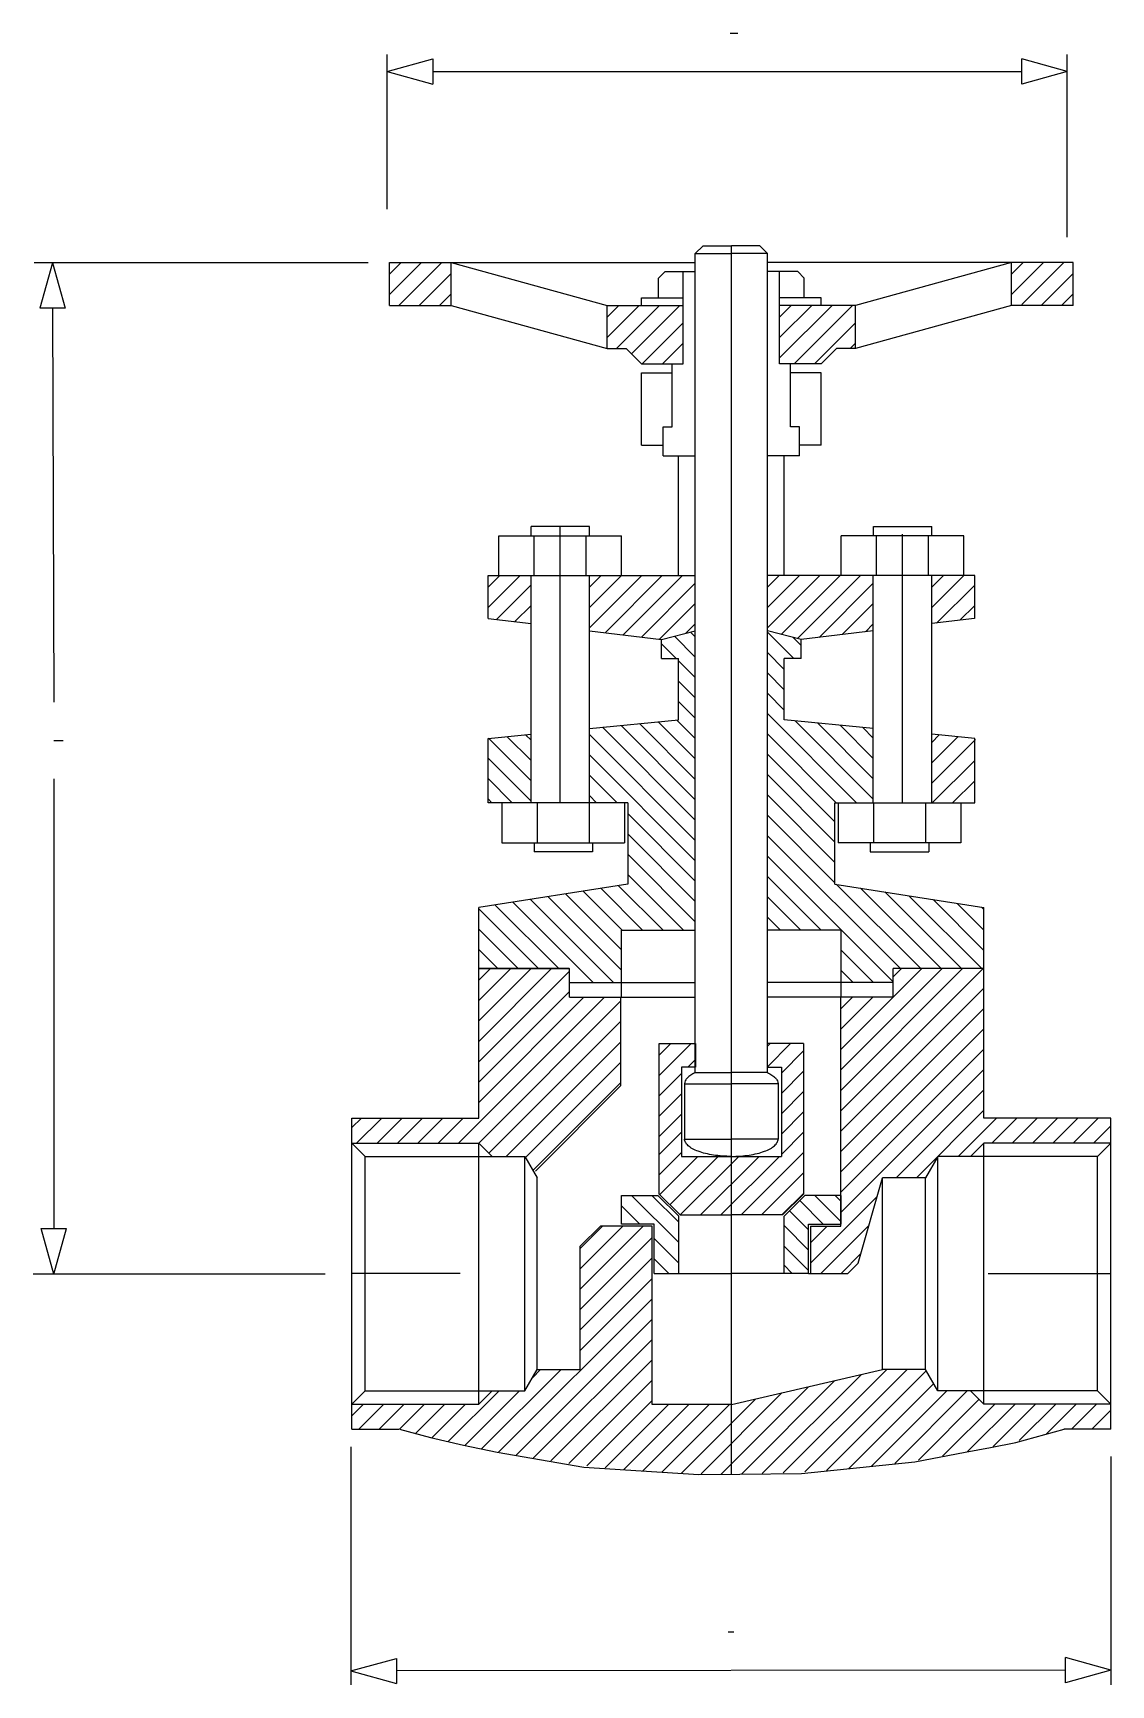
# Model space of a CAD drawing. Extents: x 520 to 1082, y 162 to 1023.
import ezdxf

# ---------------------------------------------------------------- set-up
doc = ezdxf.new("R2010")
doc.units = 0
doc.header["$MEASUREMENT"] = 0
doc.layers.add('1', color=7, linetype='CONTINUOUS')

msp = doc.modelspace()

# ---------------------------------------------------------------- linework, layer by layer
at = {"layer": '1', "color": 5, "linetype": 'Continuous'}
for p, q in [((883.54, 1022.74), (887.54, 1022.74)), ((531.18, 654.04), (536.18, 654.04)), ((882.54, 189.62), (885.54, 189.62))]:
    msp.add_line(p, q, dxfattribs=at)
at = {"layer": '1', "color": 3, "linetype": 'Continuous'}
for p, q in [((705, 931), (705, 1011.63)), ((705, 1002.74), (728.71, 1009.29)), ((728.71, 1009.29), (728.71, 996.18)), ((728.71, 1009.29), (728.71, 996.18)), ((1035.52, 996.18), (1035.52, 1009.29)), ((1059.23, 1002.74), (1035.52, 1009.29)), ((1035.52, 996.18), (1035.52, 1009.29)), ((1059.23, 916.38), (1059.23, 1011.63)), ((705, 1002.74), (728.71, 996.18)), ((728.71, 1002.74), (1035.52, 1002.74)), ((1059.23, 1002.74), (1035.52, 996.18)), ((695, 903), (521.03, 903)), ((530.59, 903), (524.03, 879.29)), ((530.59, 903), (537.14, 879.29)), ((537.14, 879.29), (524.03, 879.29)), ((537.14, 879.29), (524.03, 879.29)), ((530.59, 879.29), (531.18, 674.04)), ((531.18, 634.04), (531.25, 399.71)), ((827, 402), (827, 417)), ((827, 417), (845.93, 417)), ((845.93, 417), (856.8, 406.12)), ((922.55, 417), (911.68, 406.12)), ((941.48, 417), (922.55, 417)), ((941.48, 402), (941.48, 417)), ((856.8, 376.4), (856.8, 406.12)), ((911.68, 376.4), (911.68, 406.12)), ((524.69, 399.71), (537.81, 399.71)), ((531.25, 376), (524.69, 399.71)), ((524.69, 399.71), (537.81, 399.71)), ((531.25, 376), (537.81, 399.71)), ((844, 402), (827, 402)), ((844, 376.4), (844, 402)), ((924.48, 376.4), (924.48, 402)), ((924.48, 402), (941.48, 402)), ((672.56, 376), (520.44, 376)), ((844, 376.4), (884.24, 376.4)), ((924.48, 376.4), (884.24, 376.4)), ((686, 286), (686, 161.91)), ((1082, 281), (1082, 161.94)), ((686, 169.19), (709.71, 175.74)), ((709.71, 175.74), (709.71, 162.63)), ((709.71, 175.74), (709.71, 162.63)), ((1058.29, 163.06), (1058.29, 176.17)), ((1082, 169.61), (1058.29, 176.17)), ((1058.29, 163.06), (1058.29, 176.17)), ((686, 169.19), (709.71, 162.63)), ((1058.29, 169.61), (709.71, 169.19)), ((1082, 169.61), (1058.29, 163.06))]:
    msp.add_line(p, q, dxfattribs=at)
at = {"layer": '1', "color": 7, "linetype": 'Continuous'}
for p, q in [((869.47, 911.79), (865.47, 907.79)), ((865.47, 480.98), (865.47, 907.79)), ((865.47, 907.79), (884.24, 907.79)), ((869.47, 911.79), (884.24, 911.79)), ((899, 911.79), (884.24, 911.79)), ((903, 907.79), (884.24, 907.79)), ((899, 911.79), (903, 907.79)), ((903, 480.98), (903, 907.79)), ((706.09, 903.2), (865.47, 903.2)), ((706.09, 880.8), (706.09, 903.2)), ((738.27, 880.8), (738.27, 903.2)), ((738.27, 903.2), (819.59, 880.8)), ((849.68, 898.4), (846.27, 894.99)), ((849.68, 898.4), (865.47, 898.4)), ((859.07, 880.8), (859.07, 898.4)), ((1062.39, 903.2), (903, 903.2)), ((918.79, 898.4), (903, 898.4)), ((909.4, 880.8), (909.4, 898.4)), ((918.79, 898.4), (922.2, 894.99)), ((1030.2, 903.2), (948.88, 880.8)), ((1030.2, 880.8), (1030.2, 903.2)), ((1062.39, 880.8), (1062.39, 903.2)), ((846.27, 884.8), (846.27, 894.99)), ((922.2, 884.8), (922.2, 894.99)), ((706.09, 880.8), (738.27, 880.8)), ((738.27, 880.8), (819.59, 858.4)), ((819.59, 858.4), (819.59, 880.8)), ((819.59, 880.8), (859.07, 880.8)), ((837.47, 884.8), (859.07, 884.8)), ((837.47, 880.8), (837.47, 884.8)), ((859.07, 850.4), (859.07, 880.8)), ((931, 884.8), (909.4, 884.8)), ((948.88, 880.8), (909.4, 880.8)), ((909.4, 850.4), (909.4, 880.8)), ((931, 880.8), (931, 884.8)), ((948.88, 858.4), (948.88, 880.8)), ((1030.2, 880.8), (948.88, 858.4)), ((1062.39, 880.8), (1030.2, 880.8)), ((819.59, 858.4), (829.47, 858.4)), ((829.47, 858.4), (837.47, 850.4)), ((939, 858.4), (931, 850.4)), ((948.88, 858.4), (939, 858.4)), ((837.47, 850.4), (859.07, 850.4)), ((837.47, 845.6), (853.47, 845.6)), ((837.47, 808), (837.47, 845.6)), ((853.47, 817.6), (853.47, 850.4)), ((931, 850.4), (909.4, 850.4)), ((915, 817.6), (915, 850.4)), ((931, 845.6), (915, 845.6)), ((931, 808), (931, 845.6)), ((848.67, 802.4), (848.67, 817.6)), ((848.67, 817.6), (853.47, 817.6)), ((919.8, 817.6), (915, 817.6)), ((919.8, 802.4), (919.8, 817.6)), ((837.47, 808), (848.67, 808)), ((848.67, 802.4), (865.47, 802.4)), ((856.67, 740), (856.67, 802.4)), ((919.8, 802.4), (903, 802.4)), ((911.8, 740), (911.8, 802.4)), ((931, 808), (919.8, 808)), ((763.07, 740), (763.07, 760.8)), ((763.07, 760.8), (827.07, 760.8)), ((779.87, 760.8), (779.87, 765.6)), ((810.27, 765.6), (779.87, 765.6)), ((781.47, 740), (781.47, 760.8)), ((808.67, 740), (808.67, 760.8)), ((810.27, 760.8), (810.27, 765.6)), ((827.07, 740), (827.07, 760.8)), ((941.41, 740), (941.41, 760.8)), ((1005.41, 760.8), (941.41, 760.8)), ((958.21, 760.8), (958.21, 765.6)), ((958.21, 765.6), (988.61, 765.6)), ((959.81, 740), (959.81, 760.8)), ((987.01, 740), (987.01, 760.8)), ((988.61, 760.8), (988.61, 765.6)), ((1005.41, 740), (1005.41, 760.8)), ((757.47, 740), (779.87, 740)), ((757.47, 717.69), (757.47, 740)), ((779.87, 621.6), (779.87, 740)), ((779.87, 740), (810.27, 740)), ((810.27, 621.6), (810.27, 740)), ((810.27, 740), (865.47, 740)), ((958.2, 740), (903, 740)), ((958.2, 621.6), (958.2, 740)), ((988.61, 740), (958.21, 740)), ((988.6, 621.6), (988.6, 740)), ((1011.01, 740), (988.61, 740)), ((1011, 717.69), (1011, 740)), ((757.63, 717.67), (779.87, 714.96)), ((1010.84, 717.67), (988.6, 714.96)), ((810.27, 711.26), (847.87, 706.67)), ((847.87, 706.67), (865.47, 711.2)), ((847.87, 696.8), (847.87, 706.67)), ((920.6, 706.67), (903, 711.2)), ((958.2, 711.26), (920.6, 706.67)), ((920.6, 696.8), (920.6, 706.67)), ((847.87, 696.8), (856.67, 696.8)), ((856.67, 664.8), (856.67, 696.8)), ((911.8, 664.8), (911.8, 696.8)), ((920.6, 696.8), (911.8, 696.8)), ((810.27, 660.31), (856.67, 664.8)), ((958.2, 660.31), (911.8, 664.8)), ((757.47, 655.2), (779.87, 657.36)), ((757.47, 621.6), (757.47, 655.2)), ((1011, 655.2), (988.6, 657.36)), ((1011, 621.6), (1011, 655.2)), ((779.87, 621.6), (757.47, 621.6)), ((764.63, 621.62), (764.63, 600.82)), ((827.07, 621.6), (779.87, 621.6)), ((783.03, 621.62), (783.03, 600.82)), ((810.23, 621.62), (810.23, 600.82)), ((830.27, 621.6), (827.07, 621.6)), ((828.63, 621.62), (828.63, 600.82)), ((830.27, 621.6), (830.27, 579.29)), ((938.2, 579.28), (938.2, 621.6)), ((938.2, 621.6), (941.4, 621.6)), ((938.21, 621.6), (941.41, 621.6)), ((939.84, 621.62), (939.84, 600.82)), ((941.41, 621.6), (1011, 621.6)), ((958.24, 621.62), (958.24, 600.82)), ((985.44, 621.62), (985.44, 600.82)), ((1003.84, 621.62), (1003.84, 600.82)), ((764.63, 600.82), (828.63, 600.82)), ((781.43, 600.82), (781.43, 596.02)), ((811.83, 596.02), (781.43, 596.02)), ((811.83, 600.82), (811.83, 596.02)), ((1003.84, 600.82), (939.84, 600.82)), ((956.64, 600.82), (956.64, 596.02)), ((956.64, 596.02), (987.04, 596.02)), ((987.04, 600.82), (987.04, 596.02)), ((830.27, 579.29), (752.67, 566.99)), ((938.2, 579.28), (1015.8, 566.99)), ((752.67, 457.35), (752.67, 566.99)), ((1015.8, 457.35), (1015.8, 566.99)), ((827.07, 555.2), (865.47, 555.2)), ((827.07, 528), (827.07, 555.2)), ((941.4, 555.2), (903, 555.2)), ((941.4, 528), (941.4, 555.2)), ((799.66, 535.2), (752.46, 535.2)), ((752.67, 535.2), (799.87, 535.2)), ((799.87, 520.27), (799.87, 535.2)), ((1015.8, 535.2), (968.6, 535.2)), ((968.6, 520.27), (968.6, 535.2)), ((799.87, 528), (827.07, 528)), ((827.07, 528), (865.47, 528)), ((827.07, 520.27), (827.07, 528)), ((941.4, 528), (903, 528)), ((968.6, 528), (941.4, 528)), ((941.4, 520.27), (941.4, 528)), ((799.87, 520.27), (843.07, 520.27)), ((826.74, 474.34), (826.74, 520.27)), ((843.07, 520.27), (865.47, 520.27)), ((925.4, 520.27), (903, 520.27)), ((941.4, 520.27), (925.4, 520.27)), ((941.31, 401), (941.31, 520.27)), ((968.6, 520.27), (941.4, 520.27)), ((846.63, 417.71), (846.63, 496.21)), ((846.63, 496.21), (865.51, 496.21)), ((865.51, 496.21), (865.51, 483.8)), ((921.84, 496.21), (902.96, 496.21)), ((921.84, 496.21), (921.84, 417.71)), ((865.51, 483.8), (858.19, 483.8)), ((858.19, 483.8), (858.19, 437.34)), ((902.96, 483.8), (910.28, 483.8)), ((910.28, 483.8), (910.28, 437.34)), ((826.74, 474.34), (782.13, 429.72)), ((859.87, 475.2), (884.24, 475.2)), ((859.87, 475.2), (859.87, 446.4)), ((865.47, 480.98), (884.24, 480.98)), ((903, 480.98), (884.24, 480.98)), ((908.6, 475.2), (884.24, 475.2)), ((908.6, 475.2), (908.6, 446.4)), ((686.55, 295.2), (686.55, 457.35)), ((686.55, 457.35), (752.67, 457.35)), ((1081.92, 457.35), (1015.8, 457.35)), ((1081.92, 295.2), (1081.92, 457.35)), ((693.47, 437.34), (686.55, 444.26)), ((686.55, 444.26), (752.67, 444.26)), ((752.67, 308.28), (752.67, 444.26)), ((759.59, 437.34), (752.67, 444.26)), ((859.87, 446.4), (884.24, 446.4)), ((908.6, 446.4), (884.24, 446.4)), ((1008.88, 437.34), (1015.8, 444.26)), ((1015.8, 308.28), (1015.8, 444.26)), ((1081.92, 444.26), (1015.8, 444.26)), ((1075, 437.34), (1081.92, 444.26)), ((693.47, 315.2), (693.47, 437.34)), ((693.47, 437.34), (776.67, 437.34)), ((776.67, 315.2), (776.67, 437.34)), ((776.67, 437.34), (783.07, 426.26)), ((858.19, 437.34), (910.28, 437.34)), ((991.8, 437.34), (985.4, 426.26)), ((991.8, 315.2), (991.8, 437.34)), ((1075, 437.34), (991.8, 437.34)), ((1075, 315.2), (1075, 437.34)), ((783.07, 326.29), (783.07, 426.26)), ((950.32, 381.77), (963, 426.26)), ((985.4, 426.26), (963, 426.26)), ((963, 326.29), (963, 426.26)), ((985.4, 326.29), (985.4, 426.26)), ((846.63, 417.71), (857.51, 406.83)), ((921.84, 417.71), (910.97, 406.83)), ((857.51, 406.83), (884.24, 406.83)), ((910.97, 406.83), (884.24, 406.83)), ((815.98, 401), (805.47, 390.49)), ((843, 401), (815.98, 401)), ((843, 308), (843, 401)), ((925.48, 401), (941.31, 401)), ((925.48, 401), (925.48, 376.54)), ((805.47, 326.29), (805.47, 390.49)), ((950.32, 381.77), (944.94, 376.4)), ((924.48, 376.4), (944.94, 376.4)), ((776.67, 315.2), (783.07, 326.29)), ((783.07, 326.29), (805.47, 326.29)), ((884.24, 308), (963, 326.29)), ((985.4, 326.29), (963, 326.29)), ((991.8, 315.2), (985.4, 326.29)), ((693.47, 315.2), (686.55, 308.28)), ((693.47, 315.2), (776.67, 315.2)), ((759.59, 315.2), (752.67, 308.28)), ((1075, 315.2), (991.8, 315.2)), ((1008.88, 315.2), (1015.8, 308.28)), ((1075, 315.2), (1081.92, 308.28)), ((686.55, 308.28), (752.67, 308.28)), ((884.24, 308), (843, 308)), ((1081.92, 308.28), (1015.8, 308.28)), ((686.55, 295.2), (711.07, 295.2)), ((711.3, 295.14), (727.46, 290.91)), ((1032.38, 288.24), (1057.63, 295.14)), ((1081.92, 295.2), (1057.4, 295.2)), ((727.46, 290.91), (744.66, 286.9)), ((744.66, 286.9), (762.27, 283.29)), ((1006.12, 283.19), (1019.25, 285.71)), ((1019.25, 285.71), (1032.38, 288.24)), ((762.27, 283.29), (780.31, 280.12)), ((780.31, 280.12), (807.37, 275.36)), ((920.75, 272.07), (956.21, 275.71)), ((956.21, 275.71), (979.85, 278.14)), ((979.85, 278.14), (1006.12, 283.19)), ((807.37, 275.36), (837.29, 273.46)), ((837.29, 273.46), (867.22, 271.57)), ((867.22, 271.57), (888.63, 271.77)), ((888.63, 271.77), (920.75, 272.07))]:
    msp.add_line(p, q, dxfattribs=at)
at = {"layer": '1', "color": 4, "linetype": 'Continuous'}
for p, q in [((884.24, 271.82), (884.24, 911.79)), ((706.09, 897.12), (712.16, 903.2)), ((706.09, 886.52), (722.77, 903.2)), ((710.98, 880.8), (733.38, 903.2)), ((721.58, 880.8), (738.27, 897.48)), ((1030.2, 897.12), (1036.28, 903.2)), ((1030.2, 886.52), (1046.88, 903.2)), ((1035.5, 881.21), (1057.49, 903.2)), ((1045.7, 880.8), (1062.39, 897.49)), ((732.19, 880.8), (738.27, 886.88)), ((1056.3, 880.8), (1062.39, 886.88)), ((819.59, 874.72), (825.66, 880.8)), ((819.59, 864.12), (836.27, 880.8)), ((824.48, 858.4), (846.88, 880.8)), ((832.28, 855.59), (857.48, 880.8)), ((909.4, 874.72), (915.48, 880.8)), ((909.4, 864.12), (926.08, 880.8)), ((909.4, 853.51), (936.69, 880.8)), ((916.9, 850.4), (947.3, 880.8)), ((837.69, 850.4), (859.07, 871.78)), ((927.5, 850.4), (948.88, 871.78)), ((848.3, 850.4), (859.07, 861.17)), ((946.11, 858.4), (948.88, 861.17)), ((795.07, 621.6), (795.07, 765.6)), ((973.4, 621.6), (973.4, 761.6)), ((757.47, 733.92), (763.55, 740)), ((757.47, 723.32), (774.15, 740)), ((761.91, 717.15), (779.87, 735.11)), ((810.27, 723.32), (827.07, 740.12)), ((810.27, 733.92), (816.35, 740)), ((810.27, 712.71), (837.56, 740)), ((818.43, 710.26), (848.17, 740)), ((827.88, 709.11), (858.77, 740)), ((837.34, 707.96), (865.47, 736.09)), ((903, 733.92), (909.08, 740)), ((903, 723.32), (919.68, 740)), ((903, 712.71), (930.29, 740)), ((910.24, 709.34), (940.9, 740)), ((918.67, 707.17), (951.5, 740)), ((929.92, 707.81), (958.2, 736.09)), ((988.6, 723.31), (1005.41, 740.12)), ((988.6, 733.92), (994.68, 740)), ((991.17, 715.28), (1011, 735.1)), ((771.37, 716), (779.87, 724.5)), ((846.79, 706.81), (865.47, 725.48)), ((942, 709.28), (958.2, 725.48)), ((1003.25, 716.75), (1011, 724.5)), ((860.52, 709.93), (865.47, 714.88)), ((954.08, 710.75), (958.2, 714.88)), ((865.47, 697.47), (854.55, 708.39)), ((865.47, 708.08), (862.98, 710.56)), ((916.75, 696.8), (903, 710.55)), ((920.6, 703.55), (916.4, 707.76)), ((855.53, 696.8), (847.87, 704.46)), ((911.8, 691.14), (903, 699.94)), ((865.47, 686.86), (856.67, 695.66)), ((911.8, 680.53), (903, 689.33)), ((865.47, 676.26), (856.67, 685.06)), ((865.47, 665.65), (856.67, 674.45)), ((911.8, 669.93), (903, 678.73)), ((865.47, 633.83), (836.45, 662.85)), ((865.47, 644.44), (846.13, 663.78)), ((865.47, 655.04), (855.8, 664.72)), ((949.52, 621.6), (903, 668.12)), ((958.2, 623.53), (917.47, 664.25)), ((958.2, 634.13), (929.22, 663.12)), ((779.87, 633.03), (757.68, 655.22)), ((779.87, 643.63), (767.35, 656.15)), ((779.87, 654.24), (777.02, 657.09)), ((865.47, 602.01), (810.27, 657.21)), ((865.47, 612.62), (817.11, 660.97)), ((865.47, 623.22), (826.78, 661.91)), ((938.91, 621.6), (903, 657.51)), ((958.2, 644.74), (940.96, 661.98)), ((958.2, 655.35), (952.7, 660.84)), ((988.6, 653.1), (992.48, 656.99)), ((988.6, 642.5), (1002.16, 656.05)), ((988.6, 631.89), (1011.36, 654.65)), ((865.47, 591.4), (810.27, 646.6)), ((938.2, 611.71), (903, 646.91)), ((779.87, 622.42), (757.47, 644.82)), ((988.92, 621.6), (1011, 643.68)), ((770.08, 621.6), (757.47, 634.21)), ((824.67, 621.6), (810.27, 636)), ((938.2, 601.1), (903, 636.3)), ((999.52, 621.6), (1011, 633.08)), ((759.48, 621.6), (757.47, 623.61)), ((814.06, 621.6), (810.27, 625.39)), ((938.2, 590.49), (903, 625.69)), ((865.47, 580.8), (830.27, 616)), ((938.2, 579.89), (903, 615.09)), ((865.47, 570.19), (830.27, 605.39)), ((972.28, 535.2), (903, 604.48)), ((865.47, 559.58), (830.27, 594.78)), ((968.6, 528.27), (903, 593.87)), ((838.03, 555.2), (816.18, 577.06)), ((848.64, 555.2), (825.33, 578.51)), ((859.25, 555.2), (830.27, 584.18)), ((931.07, 555.2), (903, 583.27)), ((982.89, 535.2), (938.92, 579.17)), ((993.49, 535.2), (951.52, 577.17)), ((794.39, 535.2), (761.24, 568.35)), ((812.2, 528), (770.4, 569.8)), ((822.81, 528), (779.55, 571.25)), ((827.07, 534.35), (788.71, 572.7)), ((827.07, 544.95), (797.87, 574.15)), ((827.43, 555.2), (807.02, 575.6)), ((920.46, 555.2), (903, 572.66)), ((1004.1, 535.2), (964.13, 575.17)), ((1014.71, 535.2), (976.73, 573.18)), ((1015.8, 544.71), (989.33, 571.18)), ((1015.8, 555.32), (1001.94, 569.18)), ((783.79, 535.2), (752.67, 566.32)), ((909.85, 555.2), (903, 562.05)), ((1015.8, 565.93), (1014.54, 567.19)), ((773.18, 535.2), (752.67, 555.71)), ((762.57, 535.2), (752.67, 545.11)), ((958.27, 528), (941.4, 544.87)), ((752.67, 529.12), (758.75, 535.2)), ((752.67, 518.52), (769.35, 535.2)), ((752.67, 507.91), (779.96, 535.2)), ((752.67, 497.3), (790.57, 535.2)), ((752.67, 486.7), (799.87, 533.9)), ((941.31, 492.99), (983.53, 535.2)), ((941.31, 482.38), (994.13, 535.2)), ((941.31, 471.77), (1004.74, 535.2)), ((941.31, 461.17), (1015.35, 535.2)), ((947.66, 528), (941.4, 534.26)), ((968.6, 530.88), (972.92, 535.2)), ((865.47, 527.77), (865.23, 528)), ((742.05, 444.26), (818.07, 520.27)), ((752.66, 444.26), (826.74, 518.35)), ((752.67, 476.09), (799.87, 523.29)), ((752.67, 465.48), (807.46, 520.27)), ((941.31, 450.56), (1015.8, 525.05)), ((941.31, 514.2), (947.39, 520.27)), ((941.31, 503.59), (958, 520.27)), ((941.31, 439.95), (1015.8, 514.44)), ((757.97, 438.96), (826.74, 507.74)), ((941.31, 429.35), (1015.8, 503.83)), ((766.96, 437.34), (826.74, 497.13)), ((846.63, 490.13), (852.71, 496.21)), ((846.63, 479.52), (863.31, 496.21)), ((903, 484.1), (915.1, 496.21)), ((903, 494.71), (904.5, 496.21)), ((910.28, 480.78), (921.84, 492.34)), ((941.31, 418.74), (1015.8, 493.23)), ((777, 436.78), (826.74, 486.53)), ((861.51, 483.8), (865.47, 487.75)), ((941.48, 408.29), (1015.8, 482.62)), ((780.88, 430.05), (826.74, 475.92)), ((846.63, 468.92), (858.19, 480.48)), ((910.28, 470.17), (921.84, 481.73)), ((846.63, 458.31), (858.19, 469.87)), ((910.28, 459.56), (921.84, 471.13)), ((970.05, 426.26), (1015.8, 472.01)), ((686.55, 452.4), (691.5, 457.35)), ((689.02, 444.26), (702.11, 457.35)), ((699.63, 444.26), (712.72, 457.35)), ((710.23, 444.26), (723.32, 457.35)), ((720.84, 444.26), (733.93, 457.35)), ((731.45, 444.26), (744.54, 457.35)), ((846.63, 447.7), (858.19, 459.27)), ((910.28, 448.96), (921.84, 460.52)), ((980.66, 426.26), (1015.8, 461.41)), ((1002.34, 437.34), (1022.35, 457.35)), ((1019.87, 444.26), (1032.96, 457.35)), ((1030.48, 444.26), (1043.56, 457.35)), ((1041.08, 444.26), (1054.17, 457.35)), ((1051.69, 444.26), (1064.78, 457.35)), ((1062.3, 444.26), (1075.38, 457.35)), ((846.63, 438.34), (858.19, 449.9)), ((910.28, 438.35), (921.84, 449.91)), ((1072.9, 444.26), (1081.92, 453.28)), ((846.63, 427.73), (858.19, 439.3)), ((889.37, 406.83), (921.84, 439.31)), ((846.92, 417.42), (866.85, 437.34)), ((852.22, 412.11), (877.45, 437.34)), ((857.53, 406.81), (888.06, 437.34)), ((868.15, 406.83), (898.67, 437.34)), ((878.76, 406.83), (909.27, 437.34)), ((899.97, 406.83), (921.84, 428.7)), ((856.8, 392.4), (832.2, 417)), ((856.8, 403), (842.8, 417)), ((910.58, 406.83), (921.84, 418.09)), ((932.14, 402), (919.84, 414.29)), ((925.48, 381.69), (960.19, 416.4)), ((941.48, 403.27), (927.75, 417)), ((941.48, 413.88), (938.35, 417)), ((836.59, 402), (826.89, 411.7)), ((924.48, 399.06), (914.54, 408.99)), ((805.47, 368.09), (838.38, 401)), ((805.47, 378.7), (827.77, 401)), ((805.47, 389.3), (817.17, 401)), ((924.48, 388.45), (911.84, 401.09)), ((925.48, 392.29), (934.18, 401)), ((930.79, 376.4), (955.96, 401.57)), ((805.47, 357.48), (843, 395.01)), ((856.8, 381.79), (844, 394.59)), ((924.48, 377.84), (911.68, 390.64)), ((805.47, 346.88), (843, 384.41)), ((851.58, 376.4), (844, 383.98)), ((915.93, 376.4), (911.51, 380.82)), ((941.4, 376.4), (951.73, 386.73)), ((743, 376.27), (686.55, 376.27)), ((805.47, 336.27), (843, 373.8)), ((1018, 376.27), (1081.92, 376.27)), ((762.98, 283.18), (843, 363.2)), ((771.96, 281.55), (843, 352.59)), ((781.04, 280.03), (843, 341.98)), ((790.25, 278.62), (843, 331.38)), ((754.11, 284.92), (795.49, 326.29)), ((780.6, 322.01), (784.88, 326.29)), ((799.56, 277.33), (843, 320.77)), ((889.53, 271.84), (938.23, 320.54)), ((900.32, 272.02), (952.04, 323.74)), ((911.29, 272.38), (965.19, 326.29)), ((922.45, 272.94), (975.8, 326.29)), ((933.82, 273.71), (985.77, 325.65)), ((945.42, 274.69), (989.65, 318.93)), ((736.69, 288.71), (763.19, 315.2)), ((745.35, 286.76), (773.79, 315.2)), ((809.01, 276.17), (843, 310.16)), ((858.21, 272.34), (896.78, 310.91)), ((868.49, 272.01), (910.6, 314.12)), ((878.93, 271.84), (924.41, 317.33)), ((957.25, 275.92), (996.53, 315.2)), ((969.33, 277.39), (1007.14, 315.2)), ((981.68, 279.13), (1013.31, 310.77)), ((686.55, 302.2), (692.63, 308.28)), ((690.15, 295.2), (703.23, 308.28)), ((700.76, 295.2), (713.84, 308.28)), ((711.3, 295.14), (724.45, 308.28)), ((719.67, 292.9), (735.05, 308.28)), ((728.13, 290.75), (745.66, 308.28)), ((818.57, 275.13), (851.44, 308)), ((828.27, 274.22), (862.05, 308)), ((838.11, 273.45), (872.66, 308)), ((848.09, 272.82), (883.26, 308)), ((994.32, 281.17), (1021.43, 308.28)), ((1007.27, 283.52), (1032.04, 308.28)), ((1020.58, 286.21), (1042.64, 308.28)), ((1034.26, 289.29), (1053.25, 308.28)), ((1048.36, 292.78), (1063.86, 308.28)), ((1061.38, 295.2), (1074.46, 308.28)), ((1071.99, 295.2), (1081.92, 305.13))]:
    msp.add_line(p, q, dxfattribs=at)
at = {"layer": '1', "color": 7, "linetype": 'Continuous'}
for points in [[(865.47, 480.98, 0.038826), (863.08, 479.69, 0.056013), (861.31, 478.27, 0.082843), (860.23, 476.76, 0.110298), (859.87, 475.2, 0.110298)], [(903, 480.98, -0.038826), (905.39, 479.69, -0.056013), (907.16, 478.27, -0.082843), (908.24, 476.76, -0.110298), (908.6, 475.2, -0.110298)], [(884.23, 437.35, -0.018449), (879.48, 437.52, -0.01974), (874.91, 438.03, -0.022669), (870.7, 438.87, -0.028113), (867.01, 440, -0.03796), (863.98, 441.37, -0.05598), (861.72, 442.93, -0.087242), (860.34, 444.63, -0.12348), (859.87, 446.4, -0.12348)], [(884.23, 437.35, 0.018449), (888.99, 437.52, 0.01974), (893.56, 438.03, 0.022669), (897.77, 438.87, 0.028113), (901.46, 440, 0.03796), (904.49, 441.37, 0.05598), (906.75, 442.93, 0.087242), (908.13, 444.63, 0.12348), (908.6, 446.4, 0.12348)]]:
    msp.add_lwpolyline(points, format="xyb", dxfattribs=at)

doc.saveas('drawing.dxf')
